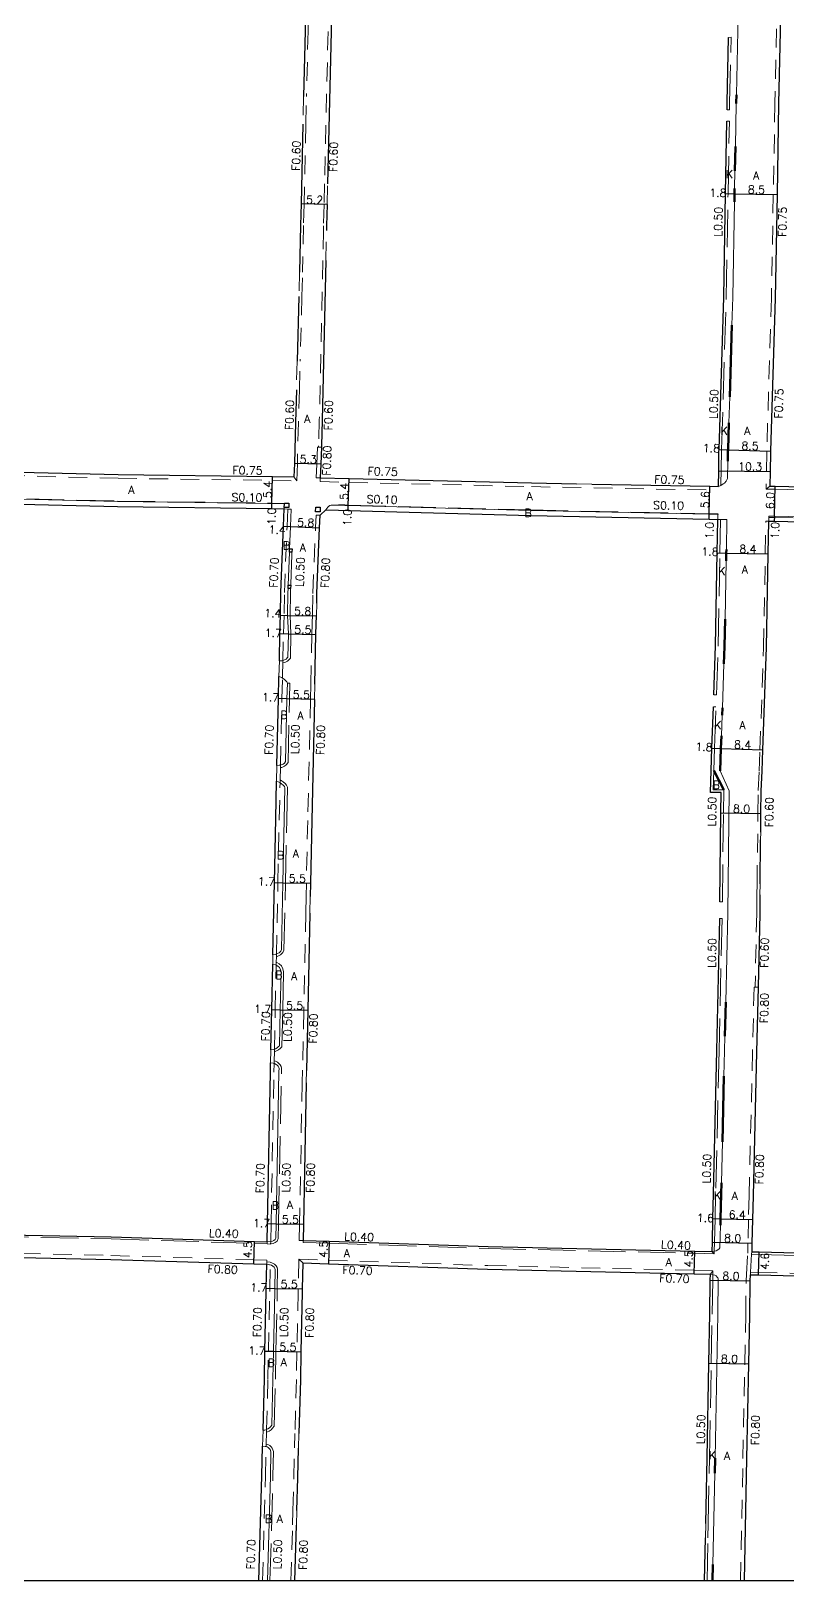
# Model space of a CAD drawing. Header units: metres. Extents: x -11200 to -10400, y -112200 to -111600.
# Drawn here: x -10833.2 to -10681.9, y -112200 to -111890.1 of the extents above; entities that cross this region are included whole.
import ezdxf

# ---------------------------------------------------------------- set-up
doc = ezdxf.new("R2010")
doc.units = ezdxf.units.M
doc.header["$LTSCALE"] = 2.5
doc.linetypes.add('22320', pattern=[2.5, 1.5, -1])
doc.linetypes.add('2233000', pattern=[4, 3, -1])
for name, color, linetype, lineweight in [('2101000', 177, 'Continuous', 30), ('2213000', 6, 'Continuous', 9), ('2227000', 3, 'Continuous', 50), ('2232000', 4, '22320', 9), ('2233000', 62, '2233000', 9), ('9201100', 215, 'Continuous', 30), ('9202200', 155, 'Continuous', 60), ('9203500', 155, 'Continuous', 30)]:
    doc.layers.add(name, color=color, linetype=linetype, lineweight=lineweight)
for name, color, linetype in [('2233300', 63, '2233000'), ('2235000', 7, 'Continuous'), ('9201500', 222, 'Continuous'), ('9202100', 82, 'Continuous'), ('999', 7, 'Continuous')]:
    doc.layers.add(name, color=color, linetype=linetype)
doc.styles.add('Dm_Anotation', font='txt.shx', dxfattribs={"bigfont": 'pscdm.shx'})

msp = doc.modelspace()

# ---------------------------------------------------------------- linework, layer by layer
at = {"layer": '2101000'}
for points in [[(-10680.96, -111799.18), (-10681.27, -111814.34), (-10681.95, -111844.01), (-10681.98, -111845.74), (-10682.6, -111858.45), (-10683.62, -111904.61), (-10683.94, -111922.82), (-10684.31, -111943.53), (-10685.24, -111974.1), (-10685.25, -111974.41), (-10685.31, -111978.21), (-10685.35, -111981.11)], [(-10772.37, -111851.79), (-10772.38, -111852.59), (-10772.4, -111853.56), (-10773.15, -111890.21), (-10773.87, -111920.71)], [(-10778.31, -111888.65), (-10778.35, -111890.1), (-10778.66, -111903.22)], [(-10693.94, -111905.91), (-10693.92, -111904.41), (-10693.63, -111891.4)], [(-10778.79, -111908.77), (-10779.16, -111924.71), (-10779.26, -111928.96), (-10779.46, -111938.34)], [(-10695.66, -111981.18), (-10695.61, -111978.05), (-10695.55, -111974.2), (-10695.53, -111973.78), (-10694.6, -111943.34), (-10694.24, -111922.64), (-10693.98, -111908.15)], [(-10773.96, -111924.83), (-10774.06, -111929.08), (-10774.08, -111930)], [(-10774.21, -111936.02), (-10774.9, -111967.95), (-10775.08, -111973.07), (-10775.09, -111973.34), (-10775.2, -111976.75), (-10775.3, -111979.47)], [(-10779.57, -111943.2), (-10779.93, -111956.11)], [(-10780.09, -111961.85), (-10780.27, -111968.37), (-10780.5, -111976.56), (-10780.58, -111979.29)], [(-10856.51, -111977.79), (-10853.92, -111977.84), (-10839.16, -111978.21), (-10838.16, -111978.24), (-10815.74, -111978.8), (-10784.88, -111979.22), (-10780.58, -111979.29)], [(-10775.3, -111979.47), (-10769.56, -111979.6), (-10733.07, -111980.48), (-10724.04, -111980.65)], [(-10720.96, -111980.7), (-10697.38, -111981.15), (-10695.66, -111981.18)], [(-10685.35, -111981.11), (-10684.33, -111981.14), (-10662.22, -111981.67), (-10616.17, -111982.93), (-10604.92, -111983.24)], [(-10894.9, -111983.38), (-10893.27, -111983.43), (-10892.43, -111983.44), (-10854.05, -111984.24), (-10838.96, -111984.62), (-10837.96, -111984.65), (-10815.88, -111985.2), (-10784.99, -111985.62), (-10782.52, -111985.66)], [(-10783.5, -112016.07), (-10783.38, -112010.61), (-10783.26, -112006.92), (-10783.25, -112006.56), (-10783.19, -112002.38), (-10782.66, -111989.14), (-10782.52, -111985.66)], [(-10776.02, -112004.52), (-10775.99, -112002.58), (-10775.46, -111989.43), (-10775.36, -111986.94)], [(-10775.36, -111986.94), (-10774.17, -111985.88)], [(-10774.17, -111985.88), (-10771.67, -111985.95), (-10769.73, -111986), (-10733.2, -111986.97), (-10697.52, -111987.75), (-10695.77, -111987.78)], [(-10696.58, -112022.82), (-10696.23, -112013.07), (-10695.89, -111994.48), (-10695.77, -111987.78)], [(-10687.21, -112050.31), (-10687.16, -112046.56), (-10687.11, -112042.01), (-10686.91, -112038.09), (-10686.76, -112033.86), (-10686.04, -112013.37), (-10685.7, -111994.67), (-10685.58, -111988.11)], [(-10685.58, -111988.11), (-10684.5, -111988.14), (-10662.46, -111988.66), (-10616.36, -111989.93), (-10610.15, -111990.1)], [(-10776.41, -112020.74), (-10776.18, -112010.77), (-10776.12, -112008.73), (-10776.06, -112007.05)], [(-10783.98, -112036.97), (-10783.67, -112023.6), (-10783.57, -112019.18)], [(-10776.47, -112023.76), (-10777.02, -112047.97), (-10777.29, -112060.52), (-10777.34, -112063.16)], [(-10695.38, -112064.23), (-10695.16, -112046.46), (-10695.11, -112042.35), (-10697.27, -112042.34), (-10697.11, -112037.94), (-10696.96, -112033.5), (-10696.66, -112025.24)], [(-10784.79, -112074.8), (-10784.48, -112060.37), (-10784.22, -112047.65), (-10784.05, -112040.12)], [(-10687.33, -112060.64), (-10687.22, -112051.81)], [(-10687.36, -112062.81), (-10687.4, -112066.54), (-10687.73, -112081.28), (-10688.03, -112094.31), (-10688.73, -112122.98), (-10688.84, -112127.75), (-10688.95, -112132.47), (-10688.99, -112134.18)], [(-10777.41, -112066.46), (-10777.82, -112085.91), (-10778.07, -112097.92)], [(-10695.43, -112067.53), (-10696.02, -112093.94), (-10696.72, -112122.59), (-10696.84, -112127.56), (-10696.95, -112132.28), (-10696.99, -112134.16)], [(-10785.19, -112093.8), (-10785.02, -112085.76), (-10784.83, -112076.7)], [(-10785.93, -112132.19), (-10785.86, -112128.54), (-10785.28, -112098.29), (-10785.24, -112096.39)], [(-10778.12, -112100.39), (-10778.66, -112128.68), (-10778.72, -112131.92)], [(-10898.1, -112129.55), (-10893.27, -112129.62), (-10873.97, -112129.91), (-10841.19, -112130.7), (-10817.11, -112131.21), (-10788.44, -112132.11), (-10785.93, -112132.19)], [(-10778.72, -112131.92), (-10773.51, -112132.09), (-10741.71, -112133.13), (-10700.4, -112134.08), (-10696.99, -112134.16)], [(-10898.18, -112134.18), (-10893.34, -112134.22), (-10874.07, -112134.41), (-10841.29, -112135.2), (-10817.23, -112135.71), (-10788.58, -112136.61), (-10786.02, -112136.69)], [(-10778.81, -112136.42), (-10778.91, -112141.61), (-10778.92, -112142.25), (-10779.17, -112154.18), (-10779.28, -112159.75), (-10779.57, -112170.52)], [(-10778.81, -112136.42), (-10773.66, -112136.59), (-10741.83, -112137.63), (-10700.5, -112138.58), (-10697.28, -112138.66)], [(-10688.99, -112134.18), (-10687.53, -112134.22), (-10677.65, -112134.45), (-10661.4, -112134.84), (-10650.78, -112135.1), (-10616.04, -112135.97), (-10613.42, -112136.03)], [(-10786.76, -112169.87), (-10786.48, -112159.57), (-10786.37, -112154.03), (-10786.12, -112142.1), (-10786.11, -112141.48), (-10786.02, -112136.69)], [(-10698.21, -112188.49), (-10697.95, -112175.38), (-10697.6, -112156.43), (-10697.41, -112146.62), (-10697.3, -112139.85), (-10697.28, -112138.66)], [(-10690.43, -112200), (-10689.96, -112175.54), (-10689.6, -112156.58), (-10689.41, -112146.76), (-10689.3, -112139.99), (-10689.28, -112138.78)], [(-10689.28, -112138.78), (-10687.64, -112138.82), (-10677.76, -112139.05), (-10661.57, -112139.44), (-10650.89, -112139.7), (-10616.16, -112140.66), (-10613.52, -112140.74)], [(-10787.57, -112200), (-10787, -112178.97), (-10786.84, -112173.05)], [(-10779.99, -112185.93), (-10779.81, -112179.37), (-10779.65, -112173.43)], [(-10780.37, -112200), (-10780.06, -112188.81)], [(-10698.43, -112200), (-10698.26, -112191.37)]]:
    msp.add_lwpolyline(points, dxfattribs=at)
at = {"layer": '2213000'}
for points in [[(-10692.08, -111902.92), (-10691.02, -111854.83), (-10691.25, -111854.48), (-10691.48, -111854.24), (-10691.87, -111854.05), (-10692.3, -111853.96), (-10692.8, -111853.92)], [(-10692.27, -111913.25), (-10692.12, -111904.59)], [(-10692.42, -111921.59), (-10692.36, -111918.1)], [(-10692.97, -111948.91), (-10692.8, -111943.35), (-10692.47, -111924.29)], [(-10693.57, -111968.48), (-10693.41, -111963.29)], [(-10695.66, -111981.18), (-10695.15, -111981), (-10694.7, -111980.69), (-10694.47, -111980.51), (-10694.1, -111980.13), (-10693.83, -111979.56), (-10693.78, -111976.15)], [(-10783.5, -112016.07), (-10783.02, -112016.01), (-10782.8, -112015.96), (-10782.58, -112015.9), (-10782.14, -112015.68), (-10781.85, -112015.4), (-10781.78, -112015.3), (-10781.68, -112010.65), (-10781.86, -112006.97), (-10781.79, -112002.42), (-10781.76, -112001.59), (-10781.73, -112000.89), (-10781.47, -111994.32), (-10781.44, -111993.62), (-10781.26, -111989.2), (-10781.12, -111985.72), (-10781.82, -111985.69), (-10782.52, -111985.66), (-10782.51, -111985.4), (-10782.5, -111984.66), (-10784.98, -111984.62), (-10815.87, -111984.2), (-10837.94, -111983.65)], [(-10774.17, -111985.88), (-10773.98, -111985.56), (-10773.82, -111985.33), (-10773.65, -111985.16), (-10773.4, -111985.01), (-10773.11, -111984.91), (-10771.64, -111984.95), (-10770.43, -111984.98), (-10769.7, -111985), (-10733.21, -111985.97), (-10697.5, -111986.75), (-10695.78, -111986.78), (-10695.77, -111987.78), (-10695.27, -111987.79), (-10693.97, -111987.81), (-10694.08, -111993.8)], [(-10685.58, -111988.11), (-10685.56, -111987.36), (-10685.56, -111987.11), (-10684.47, -111987.14), (-10662.44, -111987.66), (-10616.34, -111988.93), (-10610.13, -111989.1), (-10610.13, -111989.35), (-10610.15, -111990.1)], [(-10694.33, -112007.72), (-10694.12, -111996.05)], [(-10694.87, -112025.44), (-10694.56, -112016.65)], [(-10783.57, -112019.18), (-10783.01, -112019.4), (-10782.88, -112019.48), (-10782.53, -112019.71), (-10782.25, -112019.96), (-10782.02, -112020.26), (-10781.9, -112020.54), (-10781.97, -112023.64), (-10782.26, -112036.2), (-10782.47, -112036.48), (-10782.74, -112036.68), (-10783.14, -112036.86), (-10783.27, -112036.88), (-10783.54, -112036.93), (-10783.98, -112036.97)], [(-10695.07, -112031.02), (-10694.92, -112026.93)], [(-10784.79, -112074.8), (-10784.34, -112074.73), (-10784.08, -112074.65), (-10783.89, -112074.58), (-10783.55, -112074.39), (-10783.39, -112074.26), (-10783.21, -112074.06), (-10783.07, -112073.78), (-10782.79, -112060.4), (-10782.52, -112047.73), (-10782.38, -112041.43), (-10782.49, -112041.17), (-10782.72, -112040.9), (-10783.05, -112040.61), (-10783.35, -112040.4), (-10783.38, -112040.38), (-10784.05, -112040.12)], [(-10694.2, -112084.29), (-10693.8, -112066.41), (-10693.51, -112042.01), (-10695.32, -112038.03)], [(-10785.19, -112093.8), (-10784.62, -112093.72), (-10784.48, -112093.67), (-10784.26, -112093.59), (-10783.94, -112093.41), (-10783.67, -112093.16), (-10783.47, -112092.98), (-10783.32, -112085.8), (-10783.16, -112078.23), (-10783.25, -112077.8), (-10783.47, -112077.36), (-10783.82, -112077.07), (-10784.13, -112076.89), (-10784.21, -112076.85), (-10784.83, -112076.7)], [(-10694.55, -112099.06), (-10694.42, -112094.01), (-10694.36, -112091.09)], [(-10785.93, -112132.19), (-10785.23, -112132.13), (-10784.89, -112132.06), (-10784.6, -112131.9), (-10784.36, -112131.74), (-10784.22, -112131.44), (-10784.16, -112128.58), (-10783.58, -112098.14), (-10783.56, -112097.52), (-10783.62, -112097.34), (-10783.76, -112097.07), (-10783.91, -112096.89), (-10784.16, -112096.71), (-10784.46, -112096.55), (-10784.54, -112096.52), (-10784.71, -112096.46), (-10785.24, -112096.39)], [(-10695.07, -112120.42), (-10694.87, -112112.22)], [(-10696.99, -112134.16), (-10696.49, -112134.08), (-10696.13, -112133.98), (-10695.77, -112133.78), (-10695.53, -112133.61), (-10695.37, -112133.41), (-10695.27, -112128.86)], [(-10786.76, -112169.87), (-10786.37, -112169.83), (-10786.05, -112169.74), (-10785.77, -112169.59), (-10785.48, -112169.4), (-10785.27, -112169.16), (-10785.03, -112168.84), (-10784.78, -112159.65), (-10784.67, -112154.07), (-10784.42, -112142.14), (-10784.41, -112141.51), (-10784.34, -112137.72), (-10784.4, -112137.52), (-10784.53, -112137.28), (-10784.79, -112137.07), (-10785.08, -112136.89), (-10785.32, -112136.81), (-10785.46, -112136.77), (-10786.02, -112136.69)], [(-10696.35, -112175.44), (-10695.81, -112146.68), (-10695.69, -112139.55), (-10695.78, -112139.37), (-10695.89, -112139.24), (-10696.12, -112139.02), (-10696.38, -112138.86), (-10696.78, -112138.76), (-10697.28, -112138.66)], [(-10785.87, -112200), (-10785.3, -112179.06), (-10785.17, -112174.19), (-10785.36, -112173.69), (-10785.51, -112173.51), (-10785.71, -112173.33), (-10785.96, -112173.19), (-10786.14, -112173.14), (-10786.33, -112173.09), (-10786.84, -112173.05)], [(-10696.77, -112196.7), (-10696.41, -112178.45)]]:
    msp.add_lwpolyline(points, dxfattribs=at)
at = {"layer": '2227000'}
for points in [[(-10692.12, -111904.59), (-10692.12, -111904.48), (-10692.08, -111902.92)], [(-10692.36, -111918.1), (-10692.27, -111913.25)], [(-10692.47, -111924.29), (-10692.44, -111922.67), (-10692.42, -111921.59)], [(-10693.41, -111963.29), (-10692.97, -111948.91)], [(-10693.78, -111976.15), (-10693.75, -111974.22), (-10693.73, -111973.84), (-10693.57, -111968.48)], [(-10694.12, -111996.05), (-10694.09, -111994.51), (-10694.08, -111993.8)], [(-10694.56, -112016.65), (-10694.43, -112013.15), (-10694.33, -112007.72)], [(-10694.92, -112026.93), (-10694.87, -112025.44)], [(-10695.32, -112038.03), (-10695.16, -112033.56), (-10695.07, -112031.02)], [(-10694.36, -112091.09), (-10694.2, -112084.29)], [(-10694.87, -112112.22), (-10694.55, -112099.06)], [(-10695.27, -112128.86), (-10695.24, -112127.6), (-10695.12, -112122.67), (-10695.07, -112120.42)], [(-10696.41, -112178.45), (-10696.35, -112175.44)], [(-10696.83, -112200), (-10696.77, -112196.7)]]:
    msp.add_lwpolyline(points, dxfattribs=at)
at = {"layer": '2232000'}
for points in [[(-10682.73, -111845.73), (-10683.35, -111858.43), (-10684.37, -111904.59), (-10684.69, -111922.8), (-10685.05, -111943.51), (-10685.99, -111974.07), (-10686, -111974.4), (-10686.11, -111981.7)], [(-10772.38, -111852.59), (-10772.98, -111852.58), (-10773, -111853.55), (-10773.75, -111890.2), (-10774.47, -111920.69)], [(-10777.71, -111888.66), (-10777.75, -111890.11), (-10778.06, -111903.24)], [(-10778.66, -111903.22), (-10778.79, -111908.77)], [(-10778.19, -111908.78), (-10778.06, -111903.24)], [(-10778.19, -111908.78), (-10778.56, -111924.73), (-10778.66, -111928.98), (-10778.86, -111938.35)], [(-10774.47, -111920.69), (-10774.56, -111924.82)], [(-10773.96, -111924.83), (-10773.87, -111920.71)], [(-10774.56, -111924.82), (-10774.66, -111929.07), (-10774.68, -111929.99)], [(-10774.68, -111929.99), (-10774.81, -111936.01)], [(-10774.21, -111936.02), (-10774.08, -111930)], [(-10774.81, -111936.01), (-10775.5, -111967.93), (-10775.68, -111973.05), (-10775.69, -111973.32)], [(-10779.46, -111938.34), (-10779.57, -111943.2)], [(-10778.97, -111943.22), (-10778.86, -111938.35)], [(-10778.97, -111943.22), (-10779.33, -111956.12)], [(-10779.93, -111956.11), (-10780.09, -111961.85)], [(-10779.49, -111961.87), (-10779.33, -111956.12)], [(-10779.49, -111961.87), (-10779.67, -111968.39), (-10779.9, -111976.58), (-10780, -111980.05)], [(-10775.89, -111973.31), (-10776, -111976.72), (-10776.1, -111979.44)], [(-10775.09, -111973.34), (-10775.69, -111973.32), (-10775.89, -111973.31)], [(-10838.18, -111978.99), (-10815.76, -111979.55), (-10784.9, -111979.97), (-10780, -111980.05)], [(-10780, -111980.05), (-10780.58, -111979.29)], [(-10775.32, -111980.22), (-10775.3, -111979.47), (-10776.1, -111979.44)], [(-10775.32, -111980.22), (-10769.58, -111980.35), (-10733.09, -111981.22), (-10697.39, -111981.9), (-10697.38, -111981.15)], [(-10724.04, -111980.65), (-10720.96, -111980.7)], [(-10686.11, -111981.7), (-10685.35, -111981.11)], [(-10782.8, -112015.96), (-10782.68, -112010.63), (-10782.55, -112006.57), (-10782.49, -112002.4), (-10781.96, -111989.17), (-10781.82, -111985.69)], [(-10781.82, -111985.69), (-10782.52, -111985.66)], [(-10777.21, -112020.72), (-10776.98, -112010.75), (-10776.92, -112008.7), (-10776.85, -112006.67), (-10776.79, -112002.55), (-10776.26, -111989.4), (-10776.16, -111986.91)], [(-10775.36, -111986.94), (-10776.16, -111986.91)], [(-10685.58, -111988.11), (-10685.56, -111987.36)], [(-10685.56, -111987.36), (-10684.48, -111987.39), (-10662.45, -111987.91), (-10616.34, -111989.18), (-10610.13, -111989.35)], [(-10687.93, -112060.63), (-10687.76, -112046.55), (-10687.7, -112041.99), (-10687.51, -112038.06), (-10687.36, -112033.84), (-10686.64, -112013.36), (-10686.3, -111994.65), (-10686.18, -111988.1)], [(-10685.58, -111988.11), (-10686.18, -111988.1)], [(-10776.06, -112007.05), (-10776.02, -112004.52)], [(-10783.5, -112016.07), (-10783.57, -112019.18)], [(-10782.88, -112019.48), (-10782.87, -112018.92), (-10782.81, -112016.47), (-10782.8, -112015.96)], [(-10783.27, -112036.88), (-10782.97, -112023.61), (-10782.88, -112019.48)], [(-10777.27, -112023.74), (-10777.21, -112020.72)], [(-10776.47, -112023.76), (-10776.41, -112020.74)], [(-10777.27, -112023.74), (-10777.82, -112047.95), (-10778.09, -112060.5), (-10778.14, -112063.14)], [(-10784.05, -112040.12), (-10783.98, -112036.97)], [(-10783.27, -112036.88), (-10783.29, -112037.39), (-10783.34, -112039.86), (-10783.35, -112040.4)], [(-10784.08, -112074.65), (-10783.79, -112060.38), (-10783.52, -112047.67), (-10783.35, -112040.4)], [(-10687.22, -112051.81), (-10687.21, -112050.31)], [(-10687.96, -112062.8), (-10687.93, -112060.63)], [(-10687.36, -112062.81), (-10687.33, -112060.64)], [(-10778.14, -112063.14), (-10778.21, -112066.44)], [(-10777.41, -112066.46), (-10777.34, -112063.16)], [(-10687.96, -112062.8), (-10688, -112066.52), (-10688.33, -112081.27)], [(-10778.21, -112066.44), (-10778.62, -112085.9), (-10778.87, -112097.9)], [(-10784.83, -112076.7), (-10784.79, -112074.8)], [(-10784.48, -112093.67), (-10784.32, -112085.78), (-10784.13, -112076.89)], [(-10784.08, -112074.65), (-10784.1, -112075.18), (-10784.12, -112076.35), (-10784.13, -112076.89)], [(-10688.53, -112081.27), (-10688.83, -112094.29), (-10689.53, -112122.96), (-10689.64, -112127.73), (-10689.75, -112132.45), (-10689.79, -112134.17)], [(-10687.73, -112081.28), (-10688.33, -112081.27), (-10688.53, -112081.27)], [(-10785.19, -112093.8), (-10785.24, -112096.39)], [(-10784.54, -112096.52), (-10784.53, -112096), (-10784.5, -112094.21), (-10784.48, -112093.67)], [(-10785.24, -112132.63), (-10785.23, -112132.13), (-10785.16, -112128.56), (-10784.58, -112098.3), (-10784.54, -112096.52)], [(-10778.87, -112097.9), (-10778.92, -112100.38)], [(-10778.12, -112100.39), (-10778.07, -112097.92)], [(-10778.92, -112100.38), (-10779.46, -112128.67), (-10779.52, -112131.9)], [(-10898.96, -112133.37), (-10893.33, -112133.42), (-10874.05, -112133.61), (-10841.27, -112134.4), (-10817.2, -112134.91), (-10788.56, -112135.81), (-10785.99, -112135.89)], [(-10785.94, -112132.59), (-10785.93, -112132.19)], [(-10785.94, -112132.59), (-10785.24, -112132.63)], [(-10778.72, -112131.92), (-10779.52, -112131.9)], [(-10786.02, -112136.69), (-10786, -112136.19), (-10785.99, -112135.89)], [(-10778.81, -112136.42), (-10779.6, -112135.69), (-10779.71, -112141.6), (-10779.72, -112142.24), (-10779.97, -112154.16), (-10780.08, -112159.73), (-10780.37, -112170.49)], [(-10779.6, -112135.69), (-10773.64, -112135.89), (-10741.82, -112136.93), (-10700.48, -112137.88), (-10696.76, -112137.97), (-10697.28, -112138.66)], [(-10690.08, -112138.75), (-10689.81, -112134.47), (-10689.79, -112134.17)], [(-10689.28, -112138.78), (-10689.24, -112138.28), (-10689.02, -112134.68), (-10688.99, -112134.18)], [(-10786.05, -112169.74), (-10785.78, -112159.59), (-10785.67, -112154.04), (-10785.42, -112142.12), (-10785.41, -112141.49), (-10785.32, -112136.81)], [(-10785.32, -112136.81), (-10785.46, -112136.77), (-10786.02, -112136.69)], [(-10691.23, -112200), (-10690.76, -112175.52), (-10690.4, -112156.56), (-10690.21, -112146.75), (-10690.1, -112139.97), (-10690.08, -112138.75)], [(-10689.24, -112138.28), (-10687.63, -112138.32), (-10677.75, -112138.55), (-10661.56, -112138.94), (-10650.88, -112139.2), (-10616.15, -112140.16), (-10612.71, -112140.26), (-10613.52, -112140.74)], [(-10786.84, -112173.05), (-10786.76, -112169.87)], [(-10786.14, -112173.14), (-10786.13, -112172.63), (-10786.07, -112170.26), (-10786.05, -112169.74)], [(-10780.37, -112170.49), (-10780.45, -112173.41)], [(-10779.65, -112173.43), (-10779.57, -112170.52)], [(-10786.87, -112200), (-10786.3, -112178.99), (-10786.14, -112173.14)], [(-10780.79, -112185.91), (-10780.61, -112179.34), (-10780.45, -112173.41)], [(-10780.86, -112188.79), (-10780.79, -112185.91)], [(-10780.06, -112188.81), (-10779.99, -112185.93)], [(-10781.17, -112200), (-10780.86, -112188.79)]]:
    msp.add_lwpolyline(points, dxfattribs=at)
at = {"layer": '2233000'}
for points in [[(-10693.42, -111904.42), (-10693.13, -111891.39), (-10693.63, -111891.4)], [(-10693.44, -111905.92), (-10693.94, -111905.91)], [(-10693.44, -111905.92), (-10693.42, -111904.42)], [(-10695.15, -111981), (-10695.05, -111974.21), (-10695.03, -111973.8), (-10694.1, -111943.35), (-10693.74, -111922.65), (-10693.48, -111908.15)], [(-10693.48, -111908.15), (-10693.98, -111908.15)], [(-10695.66, -111981.18), (-10695.15, -111981)], [(-10686.11, -111981.7), (-10684.34, -111981.74), (-10662.23, -111982.27), (-10616.19, -111983.53), (-10604.42, -111983.85)], [(-10696.08, -112022.84), (-10695.73, -112013.08), (-10695.39, -111994.49), (-10695.27, -111987.79)], [(-10695.27, -111987.79), (-10695.77, -111987.78)], [(-10781.23, -112000.91), (-10781.22, -112000.7), (-10780.99, -111994.87), (-10780.97, -111994.34)], [(-10781.29, -112015.48), (-10781.18, -112010.64), (-10781.36, -112006.96), (-10781.29, -112002.43), (-10781.27, -112001.86), (-10781.26, -112001.61)], [(-10782.81, -112016.47), (-10782.41, -112016.37), (-10781.84, -112016.09), (-10781.48, -112015.73), (-10781.29, -112015.48)], [(-10781.76, -112036.38), (-10781.47, -112023.65), (-10781.4, -112020.53), (-10781.9, -112020.54)], [(-10696.08, -112022.84), (-10696.58, -112022.82)], [(-10694.88, -112064.23), (-10694.66, -112046.47), (-10694.6, -112041.86), (-10696.75, -112041.85), (-10696.61, -112037.96), (-10696.46, -112033.52), (-10696.16, -112025.25)], [(-10696.16, -112025.25), (-10696.66, -112025.24)], [(-10783.29, -112037.39), (-10782.99, -112037.34), (-10782.49, -112037.11), (-10782.12, -112036.85), (-10781.76, -112036.38)], [(-10783.34, -112039.86), (-10783.14, -112039.94), (-10782.74, -112040.22), (-10782.36, -112040.55), (-10782.06, -112040.9), (-10781.87, -112041.33)], [(-10784.1, -112075.18), (-10783.92, -112075.12), (-10783.69, -112075.04), (-10783.27, -112074.81), (-10783.05, -112074.63), (-10782.79, -112074.34), (-10782.57, -112073.9), (-10782.29, -112060.41), (-10782.02, -112047.74), (-10781.87, -112041.33)], [(-10694.88, -112064.23), (-10695.38, -112064.23)], [(-10694.93, -112067.54), (-10695.52, -112093.95), (-10696.22, -112122.6), (-10696.34, -112127.57), (-10696.45, -112132.29), (-10696.49, -112134.08), (-10696.5, -112134.57)], [(-10694.93, -112067.54), (-10695.43, -112067.53)], [(-10784.5, -112094.21), (-10784.31, -112094.14), (-10784.04, -112094.04), (-10783.64, -112093.81), (-10783.33, -112093.53), (-10782.97, -112093.19), (-10782.82, -112085.81), (-10782.66, -112078.19), (-10782.77, -112077.64), (-10783.07, -112077.05), (-10783.54, -112076.65), (-10784.02, -112076.38), (-10784.12, -112076.35)], [(-10785.24, -112132.63), (-10785.16, -112132.62), (-10784.72, -112132.53), (-10784.34, -112132.33), (-10783.96, -112132.08), (-10783.72, -112131.56), (-10783.66, -112128.59), (-10783.08, -112098.15), (-10783.06, -112097.45), (-10783.16, -112097.15), (-10783.34, -112096.79), (-10783.57, -112096.52), (-10783.9, -112096.29), (-10784.26, -112096.09), (-10784.53, -112096)], [(-10898.11, -112129.95), (-10893.28, -112130.02), (-10873.98, -112130.31), (-10841.2, -112131.1), (-10817.12, -112131.61), (-10788.45, -112132.51), (-10785.94, -112132.59)], [(-10778.74, -112132.32), (-10778.72, -112131.92)], [(-10778.74, -112132.32), (-10773.53, -112132.49), (-10741.72, -112133.53), (-10700.41, -112134.48), (-10696.5, -112134.57), (-10696.99, -112134.16)], [(-10786.07, -112170.26), (-10785.87, -112170.2), (-10785.52, -112170.02), (-10785.14, -112169.78), (-10784.88, -112169.47), (-10784.53, -112169.02), (-10784.28, -112159.67), (-10784.17, -112154.08), (-10783.92, -112142.15), (-10783.91, -112141.52), (-10783.84, -112137.65), (-10783.94, -112137.32), (-10784.14, -112136.96), (-10784.5, -112136.66), (-10784.87, -112136.43), (-10785.35, -112136.28), (-10786, -112136.19)], [(-10689.02, -112134.68), (-10687.54, -112134.72), (-10677.66, -112134.95), (-10661.41, -112135.34), (-10650.79, -112135.6), (-10616.05, -112136.47), (-10612.64, -112136.55)], [(-10697.71, -112188.5), (-10697.45, -112175.39), (-10697.1, -112156.44), (-10696.91, -112146.63), (-10696.8, -112139.86), (-10696.78, -112138.76), (-10696.76, -112137.97)], [(-10785.37, -112200), (-10784.8, -112179.07), (-10784.67, -112174.11), (-10784.92, -112173.44), (-10785.14, -112173.16), (-10785.42, -112172.92), (-10785.77, -112172.72), (-10786.13, -112172.63)], [(-10698.26, -112191.37), (-10698.21, -112188.49)], [(-10697.76, -112191.38), (-10697.71, -112188.5)], [(-10697.93, -112200), (-10697.76, -112191.38)]]:
    msp.add_lwpolyline(points, dxfattribs=at)
at = {"layer": '2233300'}
for points in [[(-10894.87, -111982.28), (-10893.26, -111982.33), (-10892.41, -111982.34), (-10854.03, -111983.14), (-10815.86, -111984.1), (-10784.97, -111984.52), (-10782.5, -111984.56)], [(-10771.64, -111984.95), (-10771.64, -111984.85)], [(-10771.64, -111984.85), (-10770.43, -111984.88), (-10769.7, -111984.9), (-10733.2, -111985.87), (-10697.5, -111986.65), (-10695.78, -111986.68), (-10695.78, -111986.78)]]:
    msp.add_lwpolyline(points, dxfattribs=at)
at = {"layer": '2235000'}
for points in [[(-10781.61, -111985.41), (-10782.51, -111985.4), (-10782.5, -111984.66), (-10782.5, -111984.56), (-10782.49, -111984.5), (-10781.59, -111984.51)], [(-10775.34, -111986.25), (-10776.24, -111986.23), (-10776.22, -111985.33), (-10775.32, -111985.35)], [(-10781.47, -111994.32), (-10781.44, -111993.62), (-10780.94, -111993.64), (-10780.97, -111994.34)], [(-10781.73, -112000.89), (-10781.23, -112000.91), (-10781.26, -112001.61), (-10781.76, -112001.59)]]:
    msp.add_lwpolyline(points, close=True, dxfattribs=at)
at = {"layer": '9201100'}
for points in [[(-10694.24, -111922.64), (-10692.44, -111922.67)], [(-10692.44, -111922.67), (-10683.94, -111922.82)], [(-10773.96, -111924.83), (-10779.16, -111924.71)], [(-10695.53, -111973.78), (-10693.73, -111973.84)], [(-10693.73, -111973.84), (-10685.24, -111974.1)], [(-10775.2, -111976.75), (-10780.5, -111976.56)], [(-10695.61, -111978.05), (-10685.31, -111978.21)], [(-10784.98, -111984.62), (-10784.88, -111979.22)], [(-10769.7, -111985), (-10769.56, -111979.6)], [(-10697.5, -111986.75), (-10697.38, -111981.15)], [(-10684.47, -111987.14), (-10684.33, -111981.14)], [(-10784.99, -111985.62), (-10784.98, -111984.62)], [(-10769.73, -111986), (-10769.7, -111985)], [(-10697.52, -111987.75), (-10697.5, -111986.75)], [(-10684.47, -111987.14), (-10684.5, -111988.14)], [(-10782.66, -111989.14), (-10781.26, -111989.2)], [(-10781.26, -111989.2), (-10775.46, -111989.43)], [(-10695.89, -111994.48), (-10694.09, -111994.51)], [(-10694.09, -111994.51), (-10685.7, -111994.67)], [(-10783.26, -112006.92), (-10781.86, -112006.97)], [(-10781.86, -112006.97), (-10776.06, -112007.05)], [(-10783.38, -112010.61), (-10781.68, -112010.65)], [(-10781.68, -112010.65), (-10776.18, -112010.77)], [(-10781.97, -112023.64), (-10783.67, -112023.6)], [(-10776.47, -112023.76), (-10781.97, -112023.64)], [(-10696.96, -112033.5), (-10695.16, -112033.56)], [(-10695.16, -112033.56), (-10686.76, -112033.86)], [(-10695.16, -112046.46), (-10687.16, -112046.56)], [(-10784.48, -112060.37), (-10782.79, -112060.4)], [(-10782.79, -112060.4), (-10777.29, -112060.52)], [(-10785.02, -112085.76), (-10783.32, -112085.8)], [(-10783.32, -112085.8), (-10777.82, -112085.91)], [(-10785.86, -112128.54), (-10784.16, -112128.58)], [(-10784.16, -112128.58), (-10778.66, -112128.68)], [(-10696.84, -112127.56), (-10695.24, -112127.6)], [(-10695.24, -112127.6), (-10688.84, -112127.75)], [(-10788.58, -112136.61), (-10788.44, -112132.11)], [(-10773.51, -112132.09), (-10773.66, -112136.59)], [(-10696.95, -112132.28), (-10688.95, -112132.47)], [(-10700.5, -112138.58), (-10700.4, -112134.08)], [(-10687.64, -112138.82), (-10687.53, -112134.22)], [(-10786.11, -112141.48), (-10784.41, -112141.51)], [(-10784.41, -112141.51), (-10778.91, -112141.61)], [(-10697.3, -112139.85), (-10689.3, -112139.99)], [(-10786.37, -112154.03), (-10784.67, -112154.07)], [(-10784.67, -112154.07), (-10779.17, -112154.18)], [(-10697.6, -112156.43), (-10689.6, -112156.58)]]:
    msp.add_lwpolyline(points, dxfattribs=at)
at = {"layer": '9202200'}
msp.add_lwpolyline([(-10694.6, -112041.86), (-10696.61, -112037.96)], dxfattribs=at)
at = {"layer": '999'}
msp.add_lwpolyline([(-11200, -111600), (-10400, -111600), (-10400, -112200), (-11200, -112200)], close=True, dxfattribs=at)

# ---------------------------------------------------------------- texts
at = {"layer": '9201500', "style": 'Dm_Anotation'}
for s, rotation, p in [('1.8', 358.9915, (-10697.49, -111923.26)), ('8.5', 358.9917, (-10689.79, -111922.62)), ('5.2', 358.6527, (-10778.16, -111924.64)), ('8.5', 358.2509, (-10691.08, -111973.82)), ('5.3', 358.0277, (-10779.45, -111976.5)), ('1.8', 358.2502, (-10698.81, -111974.28)), ('10.3', 359.0934, (-10691.73, -111977.98)), ('5.4', 89.0337, (-10785.06, -111983.52)), ('5.4', 88.4719, (-10769.77, -111983.9)), ('5.6', 88.7593, (-10697.57, -111985.55)), ('6.0', 88.6255, (-10684.54, -111985.73)), ('1.0', 89.0346, (-10784.27, -111988.88)), ('5.8', 357.6956, (-10779.96, -111989.15)), ('1.0', 88.4724, (-10769.14, -111989.12)), ('1.4', 357.6956, (-10785.68, -111990.57)), ('1.0', 88.7582, (-10696.7, -111991.71)), ('1.0', 88.6265, (-10683.57, -111991.72)), ('1.8', 358.962, (-10699.08, -111994.99)), ('8.4', 358.962, (-10691.49, -111994.46)), ('1.4', 358.22, (-10786.54, -112007.26)), ('5.8', 359.1666, (-10780.56, -112006.89)), ('5.5', 358.7011, (-10780.53, -112010.57)), ('1.7', 358.701, (-10786.43, -112011.24)), ('1.7', 358.7003, (-10786.98, -112024.09)), ('5.5', 358.6997, (-10780.82, -112023.56)), ('1.8', 357.969, (-10700.29, -112033.99)), ('8.4', 357.969, (-10692.56, -112033.56)), ('8.0', 359.3045, (-10692.76, -112046.39)), ('5.5', 358.7971, (-10781.63, -112060.33)), ('1.7', 358.7984, (-10787.81, -112060.94)), ('1.7', 358.7976, (-10788.57, -112086.42)), ('5.5', 358.7967, (-10782.17, -112085.72)), ('5.5', 358.9018, (-10783.01, -112128.5)), ('1.6', 358.6774, (-10700, -112128.2)), ('6.4', 358.6832, (-10693.63, -112127.53)), ('1.7', 358.9018, (-10788.78, -112129.22)), ('4.5', 88.1994, (-10789.09, -112135.51)), ('4.5', 88.1245, (-10773.92, -112135.42)), ('8.0', 358.6911, (-10694.54, -112132.24)), ('4.5', 88.6797, (-10700.87, -112137.34)), ('4.6', 88.6431, (-10685.62, -112137.82)), ('8.0', 359.0234, (-10694.89, -112139.79)), ('1.7', 358.9009, (-10789.33, -112142.09)), ('5.5', 358.9012, (-10783.26, -112141.43)), ('1.7', 358.8159, (-10789.71, -112154.71)), ('5.5', 358.8147, (-10783.52, -112153.99)), ('8.0', 358.9184, (-10695.19, -112156.37))]:
    msp.add_text(s, height=1.6, rotation=rotation, dxfattribs=at).set_placement(p)
at = {"layer": '9202100', "style": 'Dm_Anotation'}
for s, p in [('K', (-10694.17, -111919.54)), ('A', (-10688.75, -111919.84)), ('A', (-10778.53, -111968.45)), ('K', (-10695.23, -111970.83)), ('A', (-10690.51, -111970.84)), ('A', (-10813.72, -111982.68)), ('A', (-10734.05, -111983.94)), ('B', (-10734.45, -111987.27)), ('B', (-10782.8, -111993.76)), ('A', (-10779.41, -111994.2)), ('A', (-10690.99, -111998.58)), ('K', (-10695.7, -111998.91)), ('B', (-10783.3, -112027.67)), ('A', (-10779.87, -112027.74)), ('K', (-10696.51, -112029.69)), ('A', (-10691.47, -112029.68)), ('B', (-10696.79, -112041.65)), ('B', (-10783.98, -112055.71)), ('A', (-10780.82, -112055.36)), ('B', (-10784.27, -112079.65)), ('A', (-10781.15, -112079.86)), ('B', (-10785.04, -112125.7)), ('A', (-10781.99, -112125.59)), ('K', (-10696.56, -112123.74)), ('A', (-10693.02, -112123.81)), ('A', (-10770.6, -112135.28)), ('A', (-10706.23, -112137.09)), ('B', (-10785.82, -112157.17)), ('A', (-10783.25, -112157.03)), ('K', (-10697.58, -112175.67)), ('A', (-10694.56, -112175.76)), ('B', (-10786.39, -112188.38)), ('A', (-10784.05, -112188.34))]:
    msp.add_text(s, height=1.6, dxfattribs=at).set_placement(p)
at = {"layer": '9203500', "style": 'Dm_Anotation'}
for s, rotation, p in [('F0.60', 88.6529, (-10779.41, -111918.1)), ('F0.60', 88.6529, (-10771.95, -111918.33)), ('L0.50', 88.9917, (-10694.95, -111931.26)), ('F0.75', 88.9917, (-10682.11, -111931.3)), ('L0.50', 88.2516, (-10695.89, -111967.71)), ('F0.75', 88.2516, (-10682.86, -111967.63)), ('F0.60', 88.4072, (-10780.72, -111969.93)), ('F0.60', 88.7649, (-10772.93, -111969.97)), ('F0.80', 88.0278, (-10773.29, -111979.06)), ('F0.75', 359.2257, (-10792.89, -111978.73)), ('F0.75', 358.629, (-10765.85, -111978.93)), ('F0.75', 358.758, (-10708.5, -111980.57)), ('S0.10', 359.2261, (-10793.07, -111984.14)), ('S0.10', 358.629, (-10766.05, -111984.5)), ('S0.10', 358.758, (-10708.73, -111985.72)), ('F0.70', 87.6957, (-10783.89, -112001.43)), ('L0.50', 87.6957, (-10778.67, -112001.29)), ('F0.80', 87.6957, (-10773.6, -112001.49)), ('F0.70', 88.7005, (-10784.8, -112034.85)), ('L0.50', 88.6987, (-10779.59, -112034.72)), ('F0.80', 88.6987, (-10774.52, -112034.91)), ('L0.50', 89.3029, (-10696.17, -112049.17)), ('F0.60', 89.3029, (-10684.74, -112049.33)), ('L0.50', 88.7151, (-10696.22, -112077.45)), ('F0.60', 88.7151, (-10685.71, -112077.43)), ('F0.80', 88.7151, (-10685.76, -112088.49)), ('F0.70', 88.7974, (-10785.48, -112092.15)), ('L0.50', 88.7951, (-10781.09, -112092.24)), ('F0.80', 88.7956, (-10775.98, -112092.58)), ('L0.50', 88.5986, (-10697.27, -112120.56)), ('F0.70', 88.9017, (-10786.59, -112122.49)), ('L0.50', 88.9017, (-10781.38, -112122.36)), ('F0.80', 88.9017, (-10776.53, -112122.43)), ('F0.80', 88.595, (-10686.74, -112120.73)), ('L0.40', 358.2015, (-10797.62, -112131.22)), ('L0.40', 358.1243, (-10770.55, -112131.91)), ('L0.40', 358.1243, (-10707.16, -112133.55)), ('F0.80', 358.2015, (-10797.87, -112138.4)), ('F0.70', 358.1243, (-10770.9, -112138.59)), ('F0.70', 358.1243, (-10707.51, -112140.23)), ('F0.70', 88.8162, (-10787.15, -112151.29)), ('L0.50', 88.8162, (-10781.82, -112151.29)), ('F0.80', 88.8162, (-10776.7, -112151.4)), ('L0.50', 88.9185, (-10698.43, -112172.68)), ('F0.80', 88.9185, (-10687.54, -112172.86)), ('F0.70', 88.4528, (-10788.45, -112197.69)), ('L0.50', 88.4528, (-10783.13, -112197.69)), ('F0.80', 88.4528, (-10778, -112197.8))]:
    msp.add_text(s, height=1.6, rotation=rotation, dxfattribs=at).set_placement(p)

doc.saveas('drawing.dxf')
